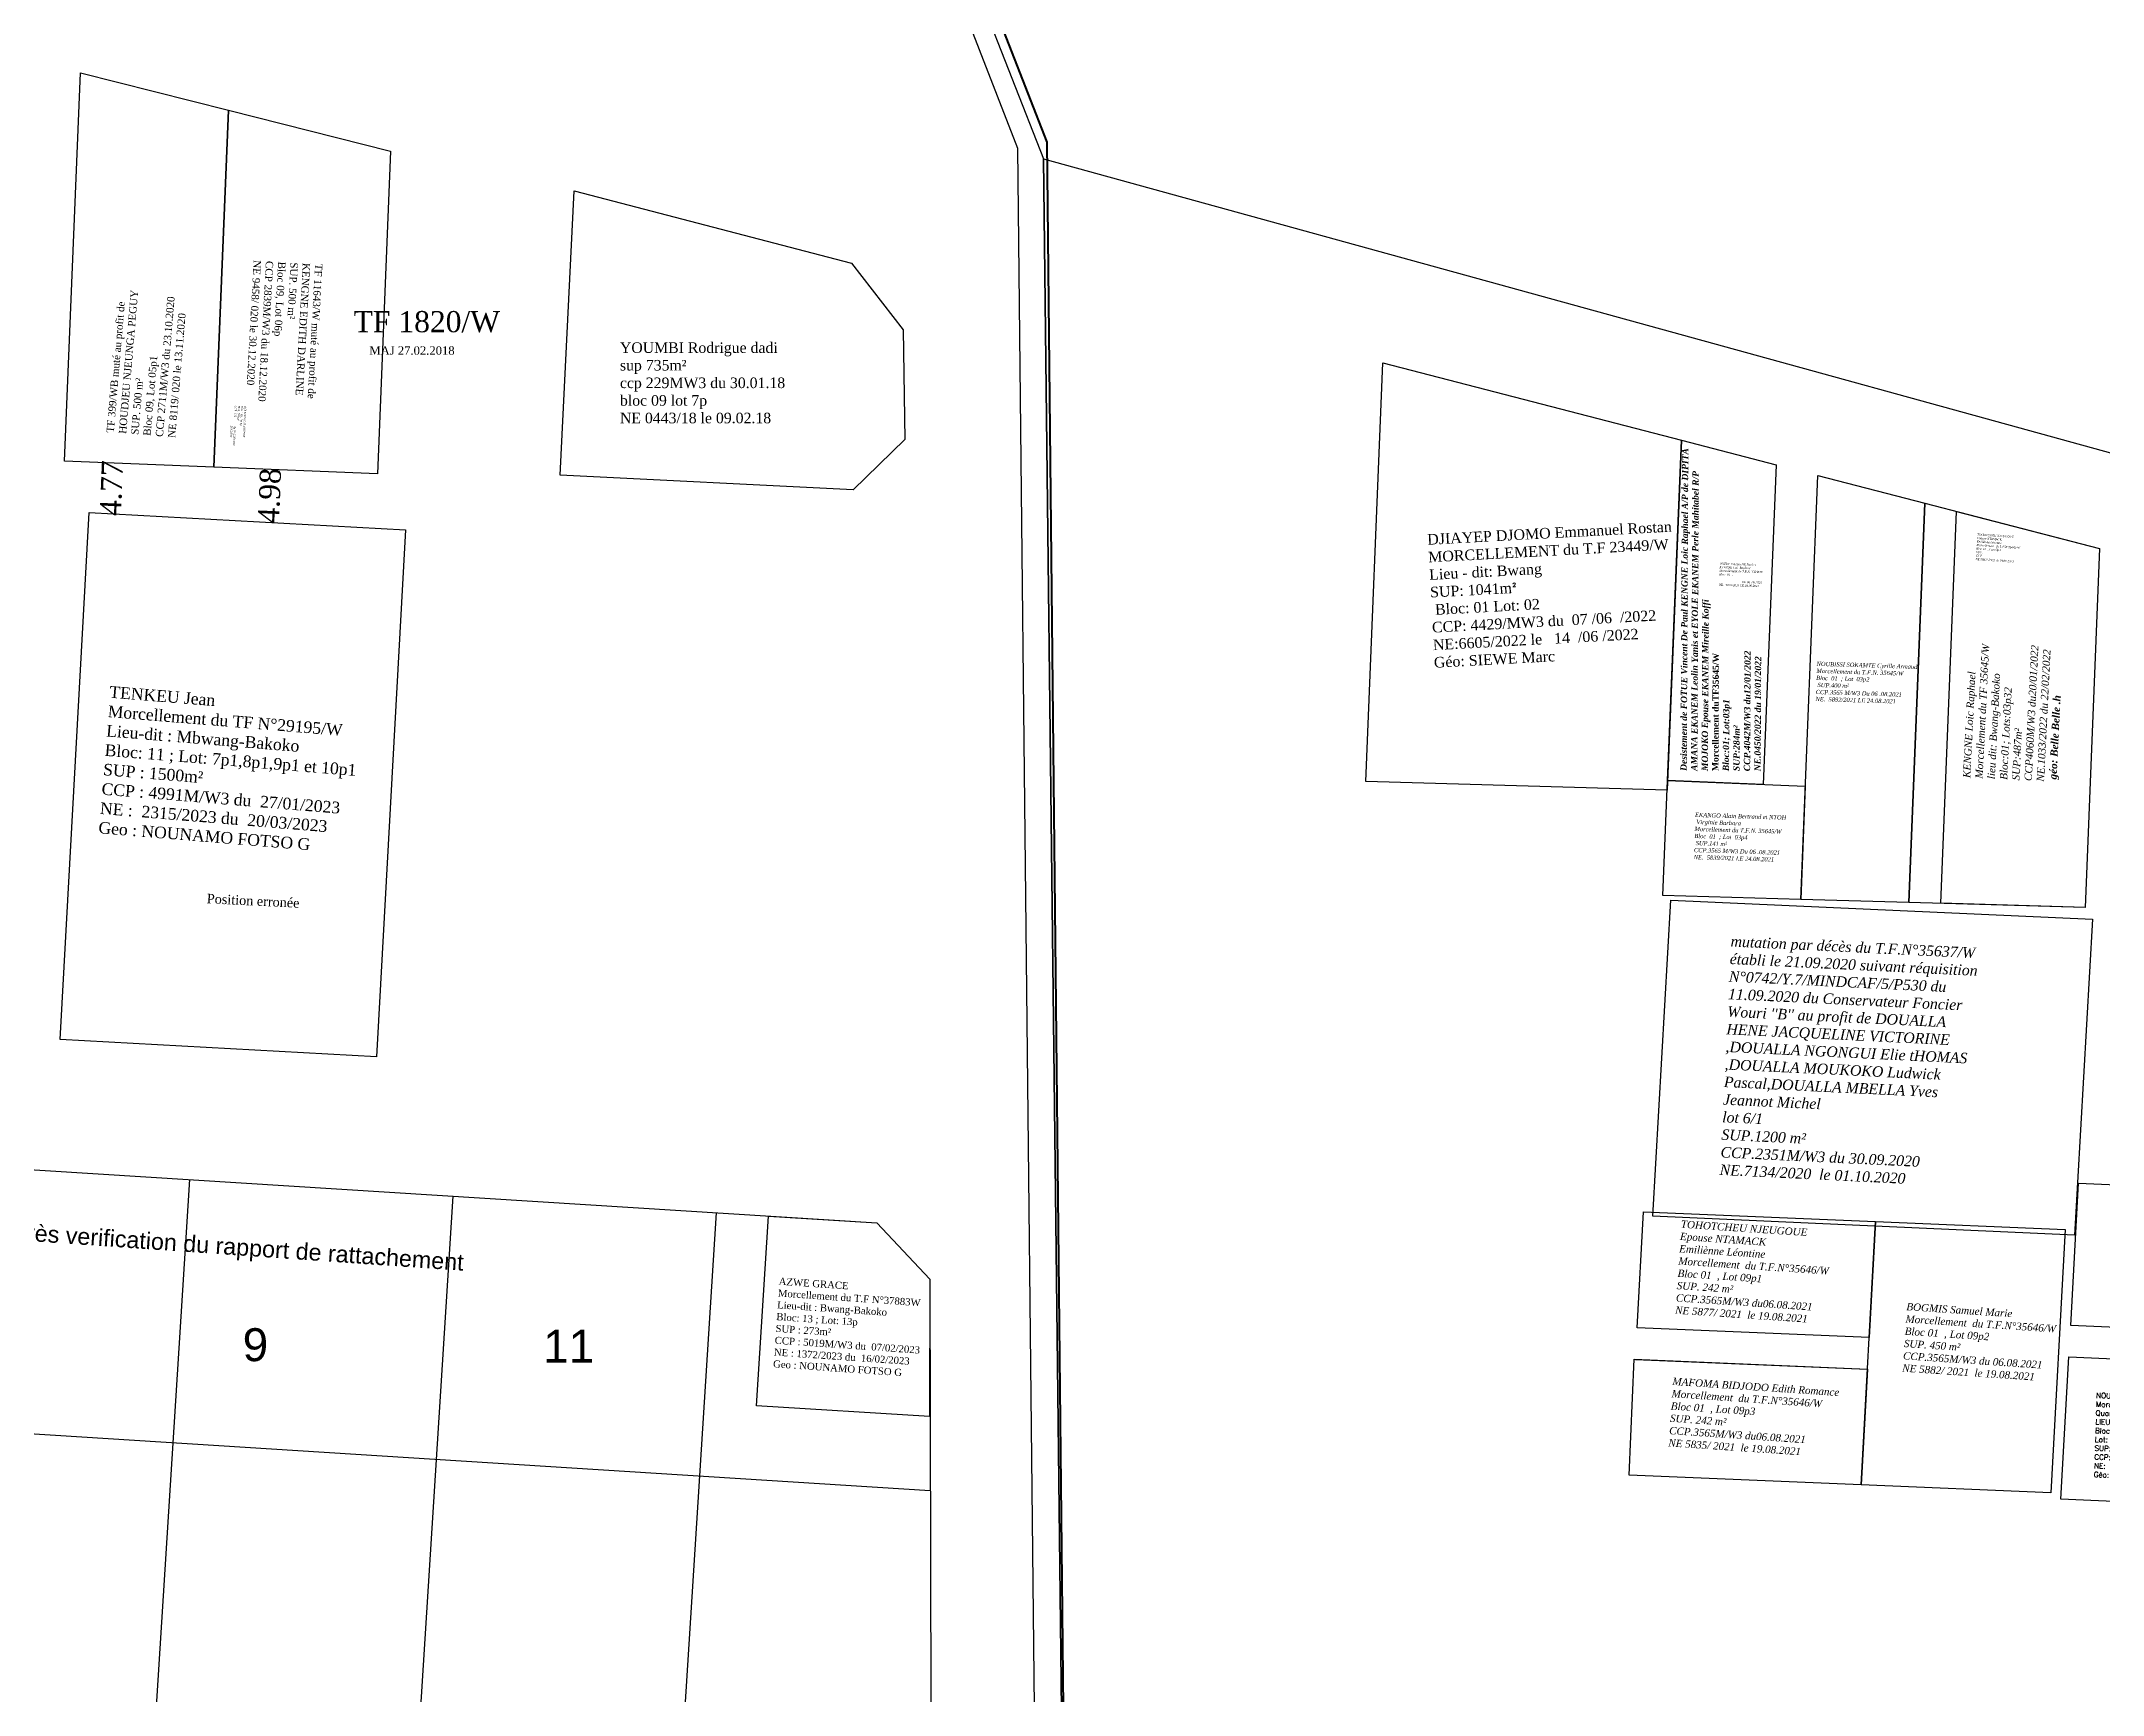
# Model space of a CAD drawing. Header units: millimetres. Extents: x 587399 to 927168, y 438565 to 1444955.
# Drawn here: x 591925.2 to 592120.6, y 439595.4 to 439752.1 of the extents above; entities that cross this region are included whole.
import ezdxf
from ezdxf.enums import TextEntityAlignment as Align

# ---------------------------------------------------------------- set-up
doc = ezdxf.new("R2010")
doc.units = ezdxf.units.MM
doc.header["$LTSCALE"] = 2
for name, color, linetype in [('Cotation Linéaire', 255, 'Continuous'), ('end maj 26 02 2021', 7, 'Continuous'), ('MAJ AOUT 2021', 7, 'Continuous'), ('MAJ FER 2022', 7, 'Continuous'), ('MAJ JAN 2022', 1, 'Continuous'), ('numero lots', 6, 'Continuous')]:
    doc.layers.add(name, color=color, linetype=linetype)
doc.layers.add('MAJ APRES LE 13.01.2023', color=222, linetype='Continuous', lineweight=30)
doc.styles.get("Standard").update_dxf_attribs({"font": 'arial.ttf'})
doc.styles.add('Times 1.0', font='times.ttf', dxfattribs={"width": 0.99, "height": 1})
doc.styles.add('Times 3.0', font='times.ttf', dxfattribs={"width": 0.99, "height": 3})

msp = doc.modelspace()

# ---------------------------------------------------------------- linework, layer by layer
at = {"flags": 128}
for points in [[(593620.706, 440496.008), (593637.366, 440240.528), (593649.986, 440046.988), (593616.556, 439908.918), (593505.926, 439671.758), (593373.066, 439385.368), (593245.126, 439112.318), (593096.676, 439033.038), (592918.646, 438905.568), (592797.206, 438803.308), (592659.236, 438755.698), (592435.026, 438627.248), (592309.016, 438631.478), (592164.396, 438635.548), (592038.226, 438784.078), (591988.166, 439149.658), (592021.316, 439406.898), (592017.796, 439741.918), (591949.366, 439917.828), (591726.546, 440054.648)], [(593620.706, 440496.008), (593637.366, 440240.528), (593649.986, 440046.988), (593616.556, 439908.918), (593505.926, 439671.758), (593373.066, 439385.368), (593245.126, 439112.318), (593096.676, 439033.038), (592918.646, 438905.568), (592797.206, 438803.308), (592659.236, 438755.698), (592435.026, 438627.248), (592309.016, 438631.478), (592164.396, 438635.548), (592038.226, 438784.078), (591988.166, 439149.658), (592021.316, 439406.898), (592017.796, 439741.918), (591949.366, 439917.828), (591726.546, 440054.648)], [(593620.706, 440496.008), (593637.366, 440240.528), (593649.986, 440046.988), (593616.556, 439908.918), (593505.926, 439671.758), (593373.066, 439385.368), (593245.126, 439112.318), (593096.676, 439033.038), (592918.646, 438905.568), (592797.206, 438803.308), (592659.236, 438755.698), (592435.026, 438627.248), (592309.016, 438631.478), (592164.396, 438635.548), (592038.226, 438784.078), (591988.166, 439149.658), (592021.316, 439406.898), (592017.796, 439741.918), (591949.366, 439917.828), (591726.546, 440054.648)], [(593623.43, 440496.593), (593640.09, 440241.113), (593652.71, 440047.573), (593619.28, 439909.503), (593508.65, 439672.343), (593375.79, 439385.953), (593247.85, 439112.903), (593099.4, 439033.623), (592921.37, 438906.153), (592799.93, 438803.893), (592661.96, 438756.283), (592437.75, 438627.833), (592311.74, 438632.063), (592167.12, 438636.133), (592040.95, 438784.663), (591990.89, 439150.243), (592024.04, 439407.483), (592020.52, 439742.503), (591952.09, 439918.413), (591729.27, 440055.233)], [(593623.43, 440496.593), (593640.09, 440241.113), (593652.71, 440047.573), (593619.28, 439909.503), (593508.65, 439672.343), (593375.79, 439385.953), (593247.85, 439112.903), (593099.4, 439033.623), (592921.37, 438906.153), (592799.93, 438803.893), (592661.96, 438756.283), (592437.75, 438627.833), (592311.74, 438632.063), (592167.12, 438636.133), (592040.95, 438784.663), (591990.89, 439150.243), (592024.04, 439407.483), (592020.52, 439742.503), (591952.09, 439918.413), (591729.27, 440055.233)], [(593623.43, 440496.593), (593640.09, 440241.113), (593652.71, 440047.573), (593619.28, 439909.503), (593508.65, 439672.343), (593375.79, 439385.953), (593247.85, 439112.903), (593099.4, 439033.623), (592921.37, 438906.153), (592799.93, 438803.893), (592661.96, 438756.283), (592437.75, 438627.833), (592311.74, 438632.063), (592167.12, 438636.133), (592040.95, 438784.663), (591990.89, 439150.243), (592024.04, 439407.483), (592020.52, 439742.503), (591952.09, 439918.413), (591729.27, 440055.233)]]:
    msp.add_lwpolyline(points, dxfattribs=at)
at = {"color": 7, "lineweight": 50, "flags": 128}
msp.add_lwpolyline([(591729.27, 440055.233), (591952.09, 439918.413), (592020.52, 439742.503), (592024.04, 439407.483), (591990.89, 439150.243), (592040.95, 438784.663), (592167.12, 438636.133), (591875.86, 438615.063), (591690.87, 438659.743)], dxfattribs=at)
at = {"flags": 128}
for points in [[(592041.742, 438783.108), (591991.259, 439148.63), (592024.111, 439405.908), (592020.202, 439740.924), (592631.388, 439572.563), (592695.068, 439555.026), (593059.854, 439464.349), (593375.255, 439385.944), (593248.261, 439112.747), (593099.903, 439033.295), (592922.021, 438905.618), (592800.7, 438803.218), (592706.53, 438770.6), (592662.785, 438755.448), (592438.724, 438626.738), (592312.709, 438630.822), (592168.084, 438634.725), (592041.742, 438783.108)], [(592041.742, 438783.108), (591991.259, 439148.63), (592024.111, 439405.908), (592020.202, 439740.924), (592631.388, 439572.563), (592695.068, 439555.026), (593059.854, 439464.349), (593375.255, 439385.944), (593248.261, 439112.747), (593099.903, 439033.295), (592922.021, 438905.618), (592800.7, 438803.218), (592706.53, 438770.6), (592662.785, 438755.448), (592438.724, 438626.738), (592312.709, 438630.822), (592168.084, 438634.725), (592041.742, 438783.108)], [(591929.783, 439707.431), (591959.738, 439705.783), (591956.99, 439655.858), (591927.036, 439657.507)], [(591929.783, 439707.431), (591959.738, 439705.783), (591956.99, 439655.858), (591927.036, 439657.507)]]:
    msp.add_lwpolyline(points, close=True, dxfattribs=at)
at = {"color": 5, "flags": 128}
msp.add_lwpolyline([(592052.366, 439721.603), (592080.665, 439714.277), (592079.32, 439681.131), (592050.757, 439681.943)], close=True, dxfattribs=at)
at = {"color": 5, "lineweight": -3, "flags": 128}
msp.add_lwpolyline([(592052.366, 439721.603), (592080.665, 439714.277)], dxfattribs=at)
at = {"color": 150, "flags": 128}
for points in [[(592080.663, 439714.277), (592089.637, 439711.954), (592088.409, 439681.659), (592079.355, 439682.026)], [(592080.663, 439714.277), (592089.637, 439711.954), (592088.409, 439681.659), (592079.355, 439682.026)], [(592093.594, 439710.93), (592103.748, 439708.301), (592102.224, 439670.484), (592091.976, 439670.774)], [(592093.594, 439710.93), (592103.748, 439708.301), (592102.224, 439670.484), (592091.976, 439670.774)], [(592079.357, 439682.024), (592092.408, 439681.495), (592091.977, 439670.772), (592078.918, 439671.141)], [(592079.357, 439682.024), (592092.408, 439681.495), (592091.977, 439670.772), (592078.918, 439671.141)]]:
    msp.add_lwpolyline(points, close=True, dxfattribs=at)
at = {"lineweight": -3, "flags": 128}
msp.add_lwpolyline([(592106.73, 439707.529), (592120.281, 439704.021)], dxfattribs=at)
msp.add_lwpolyline([(592106.73, 439707.529), (592120.281, 439704.021)], dxfattribs=at)
at = {"layer": 'end maj 26 02 2021', "color": 3, "linetype": 'ByBlock'}
for p, q in [((591840.481, 439650.47), (592004.429, 439640.114)), ((592004.429, 439640.114), (592009.431, 439634.799)), ((592009.431, 439634.799), (592009.527, 439594.652))]:
    msp.add_line(p, q, dxfattribs=at)
at = {"layer": 'end maj 26 02 2021', "color": 0, "linetype": 'ByBlock'}
for p, q in [((591939.285, 439644.229), (591936.13, 439594.29)), ((591964.235, 439642.653), (591961.08, 439592.713)), ((591989.185, 439641.077), (591986.03, 439591.137))]:
    msp.add_line(p, q, dxfattribs=at)
at = {"layer": 'end maj 26 02 2021', "linetype": 'ByBlock', "ltscale": 0.0014}
msp.add_line((592009.479, 439614.736), (591834.58, 439625.804), dxfattribs=at)
at = {"layer": 'end maj 26 02 2021', "color": 3, "lineweight": -3, "flags": 128}
for points in [[(591928.951, 439749.072), (591942.973, 439745.538), (591941.583, 439711.722), (591941.583, 439711.722), (591927.435, 439712.304)], [(591928.951, 439749.072), (591942.973, 439745.538), (591941.583, 439711.722), (591941.583, 439711.722), (591927.435, 439712.304)], [(591942.972, 439745.538), (591958.342, 439741.664), (591957.086, 439711.085), (591941.583, 439711.722)], [(591942.972, 439745.538), (591958.342, 439741.664), (591957.086, 439711.085), (591941.583, 439711.722)]]:
    msp.add_lwpolyline(points, close=True, dxfattribs=at)
at = {"layer": 'end maj 26 02 2021', "color": 150}
msp.add_lwpolyline([(591942.972, 439745.538), (591958.342, 439741.664), (591957.086, 439711.085), (591941.583, 439711.722)], close=True, dxfattribs=at)
msp.add_lwpolyline([(591942.972, 439745.538), (591958.342, 439741.664), (591957.086, 439711.085), (591941.583, 439711.722)], close=True, dxfattribs=at)
at = {"layer": 'end maj 26 02 2021', "color": 150, "flags": 128}
msp.add_lwpolyline([(591975.748, 439737.917), (592002.019, 439731.047), (592006.922, 439724.737), (592007.084, 439714.332), (592002.167, 439709.582), (591974.399, 439710.971)], close=True, dxfattribs=at)
msp.add_lwpolyline([(591975.748, 439737.917), (592002.019, 439731.047), (592006.922, 439724.737), (592007.084, 439714.332), (592002.167, 439709.582), (591974.399, 439710.971)], close=True, dxfattribs=at)
at = {"layer": 'end maj 26 02 2021', "color": 3, "linetype": 'ByBlock', "lineweight": -3, "ltscale": 0.0014, "flags": 128}
msp.add_lwpolyline([(592119.623, 439668.911), (592118.193, 439643.951), (592117.913, 439638.961), (592077.943, 439640.761), (592077.943, 439640.761), (592078.513, 439650.741), (592079.653, 439670.711)], close=True, dxfattribs=at)
msp.add_lwpolyline([(592119.623, 439668.911), (592118.193, 439643.951), (592117.913, 439638.961), (592077.943, 439640.761), (592077.943, 439640.761), (592078.513, 439650.741), (592079.653, 439670.711)], close=True, dxfattribs=at)
at = {"layer": 'end maj 26 02 2021', "color": 150, "lineweight": -3, "flags": 128}
msp.add_lwpolyline([(592079.653, 439670.711), (592119.623, 439668.911), (592118.193, 439643.951)], dxfattribs=at)
msp.add_lwpolyline([(592079.653, 439670.711), (592119.623, 439668.911), (592118.193, 439643.951)], dxfattribs=at)
at = {"layer": 'MAJ AOUT 2021', "color": 150, "lineweight": -3, "flags": 128}
for points in [[(592103.748, 439708.301), (592120.282, 439704.02), (592118.912, 439670.013), (592102.224, 439670.484)], [(592103.748, 439708.301), (592120.282, 439704.02), (592118.912, 439670.013), (592102.224, 439670.484)], [(592099.05, 439640.258), (592117.035, 439639.507), (592115.687, 439614.543), (592097.702, 439615.293)], [(592099.05, 439640.258), (592117.035, 439639.507), (592115.687, 439614.543), (592097.702, 439615.293)]]:
    msp.add_lwpolyline(points, close=True, dxfattribs=at)
at = {"layer": 'MAJ AOUT 2021', "color": 5, "lineweight": -3, "flags": 128}
for points in [[(592077.061, 439641.176), (592099.046, 439640.259), (592098.453, 439629.275), (592076.472, 439630.192)], [(592077.061, 439641.176), (592099.046, 439640.259), (592098.453, 439629.275), (592076.472, 439630.192)], [(592076.181, 439627.198), (592098.297, 439626.276), (592097.702, 439615.293), (592075.723, 439616.209)], [(592076.181, 439627.198), (592098.297, 439626.276), (592097.702, 439615.293), (592075.723, 439616.209)]]:
    msp.add_lwpolyline(points, close=True, dxfattribs=at)
msp.add_lwpolyline([(592098.459, 439629.275), (592076.472, 439630.192)], dxfattribs=at)
msp.add_lwpolyline([(592098.459, 439629.275), (592076.472, 439630.192)], dxfattribs=at)
at = {"layer": 'MAJ AOUT 2021', "color": 7, "lineweight": -3, "flags": 128}
msp.add_lwpolyline([(592076.312, 439627.193), (592098.297, 439626.276), (592097.704, 439615.292), (592075.723, 439616.209, -1.1466016)], format="xyb", dxfattribs=at)
msp.add_lwpolyline([(592076.312, 439627.193), (592098.297, 439626.276), (592097.704, 439615.292), (592075.723, 439616.209, -1.1466016)], format="xyb", dxfattribs=at)
at = {"layer": 'MAJ APRES LE 13.01.2023', "flags": 128}
msp.add_lwpolyline([(591728.59, 440053.316), (591951.568, 439916.754), (592020.202, 439740.924), (592023.979, 439417.198), (591991.273, 439148.525), (592039.231, 438787.581), (592168.084, 438634.725), (592444.969, 438630.326), (592662.785, 438755.448), (592800.7, 438803.218), (592979.122, 438946.603), (593127.651, 439048.155), (593242.505, 439109.664), (593375.255, 439385.944), (593613.325, 439897.849), (593652.038, 440047.885), (593574.117, 441222.166)], dxfattribs=at)
for points in [[(592118.307, 439643.882), (592158.27, 439642.151), (592157.524, 439628.671), (592117.564, 439630.402)], [(592117.379, 439627.417), (592137.354, 439626.552), (592136.612, 439613.074), (592116.631, 439613.938)]]:
    msp.add_lwpolyline(points, close=True, dxfattribs=at)
at = {"layer": 'MAJ APRES LE 13.01.2023', "lineweight": 30, "flags": 128}
msp.add_lwpolyline([(592009.431, 439634.799), (592009.419, 439621.783), (591993.019, 439622.796), (591994.149, 439640.76), (592004.429, 439640.114), (592009.431, 439634.799), (592009.419, 439621.783)], dxfattribs=at)
at = {"layer": 'MAJ FER 2022', "flags": 128}
msp.add_lwpolyline([(592106.73, 439707.529), (592120.281, 439704.021), (592118.912, 439670.013), (592105.235, 439670.4)], close=True, dxfattribs=at)
msp.add_lwpolyline([(592106.73, 439707.529), (592120.281, 439704.021), (592118.912, 439670.013), (592105.235, 439670.4)], close=True, dxfattribs=at)
at = {"layer": 'MAJ JAN 2022', "flags": 128}
msp.add_lwpolyline([(592080.663, 439714.277), (592089.637, 439711.954), (592088.409, 439681.659), (592079.355, 439682.026)], close=True, dxfattribs=at)
msp.add_lwpolyline([(592080.663, 439714.277), (592089.637, 439711.954), (592088.409, 439681.659), (592079.355, 439682.026)], close=True, dxfattribs=at)

# ---------------------------------------------------------------- texts
at = {"insert": (592056.554, 439705.367), "char_height": 1, "width": 32.93478, "attachment_point": 1, "rotation": 3.07579}
msp.add_mtext('\\A1;{\\fTimes New Roman|b0|i0|c186|p18;DJIAYEP DJOMO Emmanuel Rostan\\P\\C1;MORCELLEMENT du T.F 23449/W\\P\\C256;Lieu - dit: Bwang \\PSUP: 1041m\\fISOCPEUR|b0|i0|c0|p34;²\\fTimes New Roman|b0|i0|c186|p18;\\P Bloc: 01 Lot: 02 \\PCCP: 4429/MW3 du  07 /06  /2022\\PNE:6605/2022 le   14  /06 /2022\\P\\C1;Géo: SIEWE Marc }', dxfattribs=at)
at = {"color": 7, "width": 72.33036, "attachment_point": 1, "rotation": 358.22912}
for s, insert, char_height in [('{\\fTimes New Roman|b0|i1|c0|p18;FOTUE Vincent DE Paul et \\PKENGNE Loic Raphael\\P\\C1;Morcellement du T.F.N. 35645/W\\C7;\\PBloc  01  ; Lot  03p1\\P SUP.284 m²\\PCCP.3565 M/W3 Du 06 .08.2021\\PNE.  5824/2021 LE 24.08.2021}', (592084.291, 439702.68), 0.2), ('{\\fTimes New Roman|b0|i1|c0|p18;FOTUE Vincent DE Paul et \\PKENGNE Loic Raphael\\P\\C1;Morcellement du T.F.N. 35645/W\\C7;\\PBloc  01  ; Lot  03p1\\P SUP.284 m²\\PCCP.3565 M/W3 Du 06 .08.2021\\PNE.  5824/2021 LE 24.08.2021}', (592084.291, 439702.68), 0.2), ('{\\fTimes New Roman|b0|i1|c0|p18;NOUBISSI SOKAMTE Cyrille Armaud\\P\\C1;Morcellement du T.F.N. 35645/W\\P\\C7;Bloc  01  ; Lot  03p2\\P SUP.400 m²\\PCCP.3565 M/W3 Du 06 .08.2021\\PNE.  5892/2021 LE 24.08.2021}', (592093.484, 439693.3), 0.4), ('{\\fTimes New Roman|b0|i1|c0|p18;NOUBISSI SOKAMTE Cyrille Armaud\\P\\C1;Morcellement du T.F.N. 35645/W\\P\\C7;Bloc  01  ; Lot  03p2\\P SUP.400 m²\\PCCP.3565 M/W3 Du 06 .08.2021\\PNE.  5892/2021 LE 24.08.2021}', (592093.484, 439693.3), 0.4), ('{\\fTimes New Roman|b0|i1|c0|p18;EKANGO Alain Bertrand et NTOH\\P Virginie Barbara\\P\\C1;Morcellement du T.F.N. 35645/W\\P\\C7;Bloc  01  ; Lot  03p4\\P SUP.141 m²\\PCCP.3565 M/W3 Du 06 .08.2021\\PNE.  5839/2021 LE 24.08.2021}', (592081.96, 439678.986), 0.4), ('{\\fTimes New Roman|b0|i1|c0|p18;EKANGO Alain Bertrand et NTOH\\P Virginie Barbara\\P\\C1;Morcellement du T.F.N. 35645/W\\P\\C7;Bloc  01  ; Lot  03p4\\P SUP.141 m²\\PCCP.3565 M/W3 Du 06 .08.2021\\PNE.  5839/2021 LE 24.08.2021}', (592081.96, 439678.986), 0.4)]:
    msp.add_mtext(s, dxfattribs=dict(at, insert=insert, char_height=char_height))
at = {"color": 3, "attachment_point": 1}
for s, insert, char_height, width, rotation in [('{\\fTimes New Roman|b0|i0|c0|p18;TENKEU Jean         \\P\\C1;Morcellement du TF N°29195/W    \\P\\C256;Lieu-dit : Mbwang-Bakoko\\PBloc: 11 ; Lot: 7p1,8p1,9p1 et 10p1 \\PSUP : 1500m²\\PCCP : 4991M/W3 du  27/01/2023\\PNE :  2315/2023 du  20/03/2023\\P\\C1;Geo : NOUNAMO FOTSO G}', (591931.742, 439690.989), 1.10486, 25.50643, 355.41336), ('{\\fTimes New Roman|b0|i0|c0|p18;TENKEU Jean         \\P\\C1;Morcellement du TF N°29195/W    \\P\\C256;Lieu-dit : Mbwang-Bakoko\\PBloc: 11 ; Lot: 7p1,8p1,9p1 et 10p1 \\PSUP : 1500m²\\PCCP : 4991M/W3 du  27/01/2023\\PNE :  2315/2023 du  20/03/2023\\P\\C1;Geo : NOUNAMO FOTSO G}', (591931.742, 439690.989), 1.10486, 25.50643, 355.41336), ('Bloc validé après verification du rapport de rattachement ', (591910.241, 439640.934), 1.57998, 81.06746, 356.08621)]:
    msp.add_mtext(s, dxfattribs=dict(at, insert=insert, char_height=char_height, width=width, rotation=rotation))
at = {"layer": 'Cotation Linéaire', "color": 232, "lineweight": 30, "style": 'Times 3.0', "width": 0.99}
for s, rotation, p in [('4.77', 87.64512, (591930.88, 439709.774)), ('4.98', 87.64677, (591945.862, 439709.054))]:
    msp.add_text(s, height=2, rotation=rotation, dxfattribs=at).set_placement(p, align=Align.TOP_CENTER)
at = {"layer": 'end maj 26 02 2021', "color": 150, "linetype": 'ByBlock', "lineweight": -3, "ltscale": 0.0014, "attachment_point": 1, "style": 'Times 1.0'}
for s, insert, char_height, width, rotation in [('{\\fTimes New Roman|b0|i0|c186|p18;\\C1;TF 11643/W muté au profit de\\C256;\\PKENGNE EDITH DARLINE\\PSUP. 500 m²\\PBloc 09, Lot 06p\\PCCP 2839M/W3 du 18.12.2020\\PNE 9458/ 020 le 30.12.2020}', (591951.888, 439730.983), 0.7, 28.5728, 266.84996), ('{\\fTimes New Roman|b0|i0|c186|p18;\\C1;TF 11643/W muté au profit de\\C256;\\PKENGNE EDITH DARLINE\\PSUP. 500 m²\\PBloc 09, Lot 06p\\PCCP 2839M/W3 du 18.12.2020\\PNE 9458/ 020 le 30.12.2020}', (591951.888, 439730.983), 0.7, 28.5728, 266.84996), ('{\\C1;TF 399/WB muté au profit de\\P\\C256;HOUDJEU NJEUNGA PEGUY\\PSUP. 500 m²\\PBloc 09, Lot 05p1\\PCCP 2711M/W3 du 23.10.2020\\PNE 8119/ 020 le 13.11.2020}', (591931.412, 439715.024), 0.7, 25.76427, 85.16365), ('{\\C1;TF 399/WB muté au profit de\\P\\C256;HOUDJEU NJEUNGA PEGUY\\PSUP. 500 m²\\PBloc 09, Lot 05p1\\PCCP 2711M/W3 du 23.10.2020\\PNE 8119/ 020 le 13.11.2020}', (591931.412, 439715.024), 0.7, 25.76427, 85.16365), ('{\\fTimes New Roman|b0|i1|c0|p18;\\C256;TOHOTCHEU NJEUGOUE\\PEpouse NTAMACK\\PEmiliènne Léontine\\P\\C1;Morcellement  du T.F.N°35645/W\\C256;\\P\\fTimes New Roman|b0|i1|c186|p18;Bloc\\fTimes New Roman|b0|i1|c0|p18; 01 \\fTimes New Roman|b0|i1|c186|p18; , Lot 0\\fTimes New Roman|b0|i1|c0|p18;3\\fTimes New Roman|b0|i1|c186|p18;p\\fTimes New Roman|b0|i1|c0|p18;3\\P\\fTimes New Roman|b0|i1|c186|p18;SUP. \\fTimes New Roman|b0|i1|c0|p18;600\\fTimes New Roman|b0|i1|c186|p18; m²\\PCCP\\fTimes New Roman|b0|i1|c0|p18;.3569\\fTimes New Roman|b0|i1|c186|p18;M/W3 du\\fTimes New Roman|b0|i1|c0|p18; 09.08.2021\\P\\fTimes New Roman|b0|i1|c186|p18;NE \\fTimes New Roman|b0|i1|c0|p18;5881\\fTimes New Roman|b0|i1|c186|p18;/ \\fTimes New Roman|b0|i1|c0|p18;2021 \\fTimes New Roman|b0|i1|c186|p18; le \\fTimes New Roman|b0|i1|c0|p18;19.08.2021}', (592108.703, 439705.454), 0.2, 29.57415, 356.16754), ('{\\fTimes New Roman|b0|i1|c0|p18;\\C256;TOHOTCHEU NJEUGOUE\\PEpouse NTAMACK\\PEmiliènne Léontine\\P\\C1;Morcellement  du T.F.N°35645/W\\C256;\\P\\fTimes New Roman|b0|i1|c186|p18;Bloc\\fTimes New Roman|b0|i1|c0|p18; 01 \\fTimes New Roman|b0|i1|c186|p18; , Lot 0\\fTimes New Roman|b0|i1|c0|p18;3\\fTimes New Roman|b0|i1|c186|p18;p\\fTimes New Roman|b0|i1|c0|p18;3\\P\\fTimes New Roman|b0|i1|c186|p18;SUP. \\fTimes New Roman|b0|i1|c0|p18;600\\fTimes New Roman|b0|i1|c186|p18; m²\\PCCP\\fTimes New Roman|b0|i1|c0|p18;.3569\\fTimes New Roman|b0|i1|c186|p18;M/W3 du\\fTimes New Roman|b0|i1|c0|p18; 09.08.2021\\P\\fTimes New Roman|b0|i1|c186|p18;NE \\fTimes New Roman|b0|i1|c0|p18;5881\\fTimes New Roman|b0|i1|c186|p18;/ \\fTimes New Roman|b0|i1|c0|p18;2021 \\fTimes New Roman|b0|i1|c186|p18; le \\fTimes New Roman|b0|i1|c0|p18;19.08.2021}', (592108.703, 439705.454), 0.2, 29.57415, 356.16754), ('{\\C1;Position erronée}', (591940.952, 439671.311), 0.9, 35.3171, 357.14203), ('{\\fTimes New Roman|b0|i1|c0|p18;\\C256;TOHOTCHEU NJEUGOUE\\PEpouse NTAMACK\\PEmiliènne Léontine\\P\\C1;Morcellement  du T.F.N°35646/W\\C256;\\P\\fTimes New Roman|b0|i1|c186|p18;Bloc\\fTimes New Roman|b0|i1|c0|p18; 01 \\fTimes New Roman|b0|i1|c186|p18; , Lot 0\\fTimes New Roman|b0|i1|c0|p18;9\\fTimes New Roman|b0|i1|c186|p18;p\\fTimes New Roman|b0|i1|c0|p18;1\\P\\fTimes New Roman|b0|i1|c186|p18;SUP. \\fTimes New Roman|b0|i1|c0|p18;242\\fTimes New Roman|b0|i1|c186|p18; m²\\PCCP\\fTimes New Roman|b0|i1|c0|p18;.3565\\fTimes New Roman|b0|i1|c186|p18;M/W3 du\\fTimes New Roman|b0|i1|c0|p18;06.08.2021\\P\\fTimes New Roman|b0|i1|c186|p18;NE \\fTimes New Roman|b0|i1|c0|p18;5877\\fTimes New Roman|b0|i1|c186|p18;/ \\fTimes New Roman|b0|i1|c0|p18;2021 \\fTimes New Roman|b0|i1|c186|p18; le \\fTimes New Roman|b0|i1|c0|p18;19.08.2021}', (592080.641, 439640.372), 0.7, 29.57415, 356.16754), ('{\\fTimes New Roman|b0|i1|c0|p18;\\C256;TOHOTCHEU NJEUGOUE\\PEpouse NTAMACK\\PEmiliènne Léontine\\P\\C1;Morcellement  du T.F.N°35646/W\\C256;\\P\\fTimes New Roman|b0|i1|c186|p18;Bloc\\fTimes New Roman|b0|i1|c0|p18; 01 \\fTimes New Roman|b0|i1|c186|p18; , Lot 0\\fTimes New Roman|b0|i1|c0|p18;9\\fTimes New Roman|b0|i1|c186|p18;p\\fTimes New Roman|b0|i1|c0|p18;1\\P\\fTimes New Roman|b0|i1|c186|p18;SUP. \\fTimes New Roman|b0|i1|c0|p18;242\\fTimes New Roman|b0|i1|c186|p18; m²\\PCCP\\fTimes New Roman|b0|i1|c0|p18;.3565\\fTimes New Roman|b0|i1|c186|p18;M/W3 du\\fTimes New Roman|b0|i1|c0|p18;06.08.2021\\P\\fTimes New Roman|b0|i1|c186|p18;NE \\fTimes New Roman|b0|i1|c0|p18;5877\\fTimes New Roman|b0|i1|c186|p18;/ \\fTimes New Roman|b0|i1|c0|p18;2021 \\fTimes New Roman|b0|i1|c186|p18; le \\fTimes New Roman|b0|i1|c0|p18;19.08.2021}', (592080.641, 439640.372), 0.7, 29.57415, 356.16754), ('{\\fTimes New Roman|b0|i1|c0|p18;\\C256;BOGMIS Samuel Marie\\P\\C1;Morcellement  du T.F.N°35646/W\\C256;\\P\\fTimes New Roman|b0|i1|c186|p18;Bloc\\fTimes New Roman|b0|i1|c0|p18; 01 \\fTimes New Roman|b0|i1|c186|p18; , Lot 0\\fTimes New Roman|b0|i1|c0|p18;9\\fTimes New Roman|b0|i1|c186|p18;p\\fTimes New Roman|b0|i1|c0|p18;2\\P\\fTimes New Roman|b0|i1|c186|p18;SUP. \\fTimes New Roman|b0|i1|c0|p18;450\\fTimes New Roman|b0|i1|c186|p18; m²\\PCCP\\fTimes New Roman|b0|i1|c0|p18;.3565\\fTimes New Roman|b0|i1|c186|p18;M/W3 du\\fTimes New Roman|b0|i1|c0|p18; 06.08.2021\\P\\fTimes New Roman|b0|i1|c186|p18;NE \\fTimes New Roman|b0|i1|c0|p18;5882\\fTimes New Roman|b0|i1|c186|p18;/ \\fTimes New Roman|b0|i1|c0|p18;2021 \\fTimes New Roman|b0|i1|c186|p18; le \\fTimes New Roman|b0|i1|c0|p18;19.08.2021}', (592102.011, 439632.554), 0.7, 29.57415, 356.16754), ('{\\fTimes New Roman|b0|i1|c0|p18;\\C256;BOGMIS Samuel Marie\\P\\C1;Morcellement  du T.F.N°35646/W\\C256;\\P\\fTimes New Roman|b0|i1|c186|p18;Bloc\\fTimes New Roman|b0|i1|c0|p18; 01 \\fTimes New Roman|b0|i1|c186|p18; , Lot 0\\fTimes New Roman|b0|i1|c0|p18;9\\fTimes New Roman|b0|i1|c186|p18;p\\fTimes New Roman|b0|i1|c0|p18;2\\P\\fTimes New Roman|b0|i1|c186|p18;SUP. \\fTimes New Roman|b0|i1|c0|p18;450\\fTimes New Roman|b0|i1|c186|p18; m²\\PCCP\\fTimes New Roman|b0|i1|c0|p18;.3565\\fTimes New Roman|b0|i1|c186|p18;M/W3 du\\fTimes New Roman|b0|i1|c0|p18; 06.08.2021\\P\\fTimes New Roman|b0|i1|c186|p18;NE \\fTimes New Roman|b0|i1|c0|p18;5882\\fTimes New Roman|b0|i1|c186|p18;/ \\fTimes New Roman|b0|i1|c0|p18;2021 \\fTimes New Roman|b0|i1|c186|p18; le \\fTimes New Roman|b0|i1|c0|p18;19.08.2021}', (592102.011, 439632.554), 0.7, 29.57415, 356.16754), ('{\\fTimes New Roman|b0|i1|c0|p18;\\C256;MAFOMA BIDJODO Edith Romance\\P\\C1;Morcellement  du T.F.N°35646/W\\C256;\\P\\fTimes New Roman|b0|i1|c186|p18;Bloc\\fTimes New Roman|b0|i1|c0|p18; 01 \\fTimes New Roman|b0|i1|c186|p18; , Lot 0\\fTimes New Roman|b0|i1|c0|p18;9\\fTimes New Roman|b0|i1|c186|p18;p\\fTimes New Roman|b0|i1|c0|p18;3\\P\\fTimes New Roman|b0|i1|c186|p18;SUP. \\fTimes New Roman|b0|i1|c0|p18;242\\fTimes New Roman|b0|i1|c186|p18; m²\\PCCP\\fTimes New Roman|b0|i1|c0|p18;.3565\\fTimes New Roman|b0|i1|c186|p18;M/W3 du\\fTimes New Roman|b0|i1|c0|p18;06.08.2021\\P\\fTimes New Roman|b0|i1|c186|p18;NE \\fTimes New Roman|b0|i1|c0|p18;5835\\fTimes New Roman|b0|i1|c186|p18;/ \\fTimes New Roman|b0|i1|c0|p18;2021 \\fTimes New Roman|b0|i1|c186|p18; le \\fTimes New Roman|b0|i1|c0|p18;19.08.2021}', (592079.843, 439625.469), 0.7, 29.57415, 356.16754), ('{\\fTimes New Roman|b0|i1|c0|p18;\\C256;MAFOMA BIDJODO Edith Romance\\P\\C1;Morcellement  du T.F.N°35646/W\\C256;\\P\\fTimes New Roman|b0|i1|c186|p18;Bloc\\fTimes New Roman|b0|i1|c0|p18; 01 \\fTimes New Roman|b0|i1|c186|p18; , Lot 0\\fTimes New Roman|b0|i1|c0|p18;9\\fTimes New Roman|b0|i1|c186|p18;p\\fTimes New Roman|b0|i1|c0|p18;3\\P\\fTimes New Roman|b0|i1|c186|p18;SUP. \\fTimes New Roman|b0|i1|c0|p18;242\\fTimes New Roman|b0|i1|c186|p18; m²\\PCCP\\fTimes New Roman|b0|i1|c0|p18;.3565\\fTimes New Roman|b0|i1|c186|p18;M/W3 du\\fTimes New Roman|b0|i1|c0|p18;06.08.2021\\P\\fTimes New Roman|b0|i1|c186|p18;NE \\fTimes New Roman|b0|i1|c0|p18;5835\\fTimes New Roman|b0|i1|c186|p18;/ \\fTimes New Roman|b0|i1|c0|p18;2021 \\fTimes New Roman|b0|i1|c186|p18; le \\fTimes New Roman|b0|i1|c0|p18;19.08.2021}', (592079.843, 439625.469), 0.7, 29.57415, 356.16754)]:
    msp.add_mtext(s, dxfattribs=dict(at, insert=insert, char_height=char_height, width=width, rotation=rotation))
for s, insert, char_height, width in [('{\\C1;TF 1820/W\\P  \\H0.4x;MAJ 27.02.2018}', (591954.837, 439726.51), 2, 52.00021), ('{\\C1;TF 1820/W\\P  \\H0.4x;MAJ 27.02.2018}', (591954.837, 439726.51), 2, 52.00021), ('YOUMBI Rodrigue dadi\\Psup 735m²\\Pccp 229MW3 du 30.01.18\\Pbloc 09 lot 7p\\PNE 0443/18 le 09.02.18', (591980.075, 439723.549), 1, 21.81314), ('YOUMBI Rodrigue dadi\\Psup 735m²\\Pccp 229MW3 du 30.01.18\\Pbloc 09 lot 7p\\PNE 0443/18 le 09.02.18', (591980.075, 439723.549), 1, 21.81314)]:
    msp.add_mtext(s, dxfattribs=dict(at, insert=insert, char_height=char_height, width=width))
at = {"layer": 'end maj 26 02 2021', "insert": (591944.673, 439717.501), "char_height": 0.18255, "attachment_point": 1, "rotation": 267.31751}
msp.add_mtext_dynamic_manual_height_columns('{\\fTimes New Roman|b0|i0|c186|p18;KOUOKAM ALPHONSE\\PBloc : 09 , lot 6p\\PSUP: 500m²\\PCCP: 312 M/W3 du 07/02/01/018\\PNE: 0535/018 le 26/02/018}', width=104.47673, gutter_width=12.5, heights=[0], dxfattribs=at)
msp.add_mtext_dynamic_manual_height_columns('{\\fTimes New Roman|b0|i0|c186|p18;KOUOKAM ALPHONSE\\PBloc : 09 , lot 6p\\PSUP: 500m²\\PCCP: 312 M/W3 du 07/02/01/018\\PNE: 0535/018 le 26/02/018}', width=104.47673, gutter_width=12.5, heights=[0], dxfattribs=at)
at = {"layer": 'end maj 26 02 2021', "color": 3, "linetype": 'ByBlock', "lineweight": -3, "ltscale": 0.0014, "insert": (592085.358, 439667.314), "char_height": 1, "width": 23.60276, "attachment_point": 1, "rotation": 357.26363, "style": 'Times 1.0'}
msp.add_mtext("{\\fTimes New Roman|b0|i1|c0|p18;\\C1;mutation par décès du T.F.N°35637/W établi le 21.09.2020 suivant réquisition N°0742/Y.7/MINDCAF/5/P530 du 11.09.2020 du Conservateur Foncier\\PWouri ''B'' au profit de\\C7; DOUALLA HENE JACQUELINE VICTORINE ,DOUALLA NGONGUI Elie tHOMAS ,DOUALLA MOUKOKO Ludwick Pascal,DOUALLA MBELLA Yves Jeannot Michel\\P\\fTimes New Roman|b0|i1|c186|p18;lot \\fTimes New Roman|b0|i1|c0|p18;6/1\\fTimes New Roman|b0|i1|c186|p18;\\PSUP\\fTimes New Roman|b0|i1|c0|p18;.1200 m²\\PCCP.2351M/W3 du 30.09.2020\\PNE.7134/2020  le 01.10.2020}", dxfattribs=at)
msp.add_mtext("{\\fTimes New Roman|b0|i1|c0|p18;\\C1;mutation par décès du T.F.N°35637/W établi le 21.09.2020 suivant réquisition N°0742/Y.7/MINDCAF/5/P530 du 11.09.2020 du Conservateur Foncier\\PWouri ''B'' au profit de\\C7; DOUALLA HENE JACQUELINE VICTORINE ,DOUALLA NGONGUI Elie tHOMAS ,DOUALLA MOUKOKO Ludwick Pascal,DOUALLA MBELLA Yves Jeannot Michel\\P\\fTimes New Roman|b0|i1|c186|p18;lot \\fTimes New Roman|b0|i1|c0|p18;6/1\\fTimes New Roman|b0|i1|c186|p18;\\PSUP\\fTimes New Roman|b0|i1|c0|p18;.1200 m²\\PCCP.2351M/W3 du 30.09.2020\\PNE.7134/2020  le 01.10.2020}", dxfattribs=at)
at = {"layer": 'MAJ APRES LE 13.01.2023', "lineweight": 30, "insert": (591995.153, 439634.94), "char_height": 0.67218, "width": 15.25718, "attachment_point": 1, "rotation": 356.08621}
msp.add_mtext('{\\fTimes New Roman|b0|i0|c0|p18;AZWE GRACE\\P\\C1;Morcellement du T.F N°37883W     \\P\\C256;Lieu-dit : Bwang-Bakoko\\PBloc: 13 ; Lot: 13p\\PSUP : 273m²\\PCCP : 5019M/W3 du  07/02/2023\\PNE : 1372/2023 du  16/02/2023\\P\\C1;Geo : NOUNAMO FOTSO G}', dxfattribs=at)
at = {"layer": 'MAJ APRES LE 13.01.2023', "insert": (592119.974, 439624.03), "char_height": 0.5, "attachment_point": 1, "rotation": 358.29937}
msp.add_mtext_dynamic_manual_height_columns('{\\Fromanc|c0;NOUDJI NICANORE\\P\\C1;Morcellement du TF 35636/W\\C256;\\PQuartier: Bassa\\PLIEU DIT: Bwang-bakoko\\PBloc: 01\\PLot:  10p4     \\PSUP: 270m2     \\PCCP: 4894/W3 du 28/12/2022 \\PNE:  324/2023 du 11/01/2023\\PGéo: SIEWE Marc}', width=62.0824, gutter_width=12.5, heights=[0], dxfattribs=at)
at = {"layer": 'MAJ FER 2022', "insert": (592107.339, 439682.298), "char_height": 0.7, "width": 76.8424, "attachment_point": 1, "rotation": 87.14671}
msp.add_mtext('{\\fTimes New Roman|b0|i1|c0|p18;\\H1x;KENGNE Loic Raphael\\P\\C1;Morcellement du TF 35645/W\\Plieu dit: Bwang-Bakoko\\P\\C256;Bloc:01; Lots:03p32\\PSUP:487m²\\PCCP4060M/W3 du20/01/2022\\PNE.1033/2022 du 22/02/2022\\P\\fTimes New Roman|b1|i1|c0|p18;\\H1.001x; géo: Belle Belle .h}', dxfattribs=at)
msp.add_mtext('{\\fTimes New Roman|b0|i1|c0|p18;\\H1x;KENGNE Loic Raphael\\P\\C1;Morcellement du TF 35645/W\\Plieu dit: Bwang-Bakoko\\P\\C256;Bloc:01; Lots:03p32\\PSUP:487m²\\PCCP4060M/W3 du20/01/2022\\PNE.1033/2022 du 22/02/2022\\P\\fTimes New Roman|b1|i1|c0|p18;\\H1.001x; géo: Belle Belle .h}', dxfattribs=at)
at = {"layer": 'MAJ JAN 2022', "insert": (592080.574, 439682.942), "char_height": 0.7, "width": 31.15572, "attachment_point": 1, "rotation": 89.72976}
msp.add_mtext('{\\fTimes New Roman|b1|i1|c0|p18;\\H0.8571x;Desistement de FOTUE Vincent De Paul KENGNE Loic Raphael A/P de DIPITA AMANA EKANEM Leolin Yanis et EYOLE EKANEM Perle Mahitabel R/P MOJOKO Epouse EKANEM Mireille Koffi\\P\\fTimes New Roman|b1|i0|c0|p18;\\C1;Morcellement duTF35645/W\\P\\fTimes New Roman|b1|i1|c0|p18;\\C256;Bloc:01; Lot:03p1\\PSUP:284m²\\PCCP.4042M/W3 du12/01/2022\\PNE.0450/2022 du 19/01/2022\\P\\H1.167x; }', dxfattribs=at)
msp.add_mtext('{\\fTimes New Roman|b1|i1|c0|p18;\\H0.8571x;Desistement de FOTUE Vincent De Paul KENGNE Loic Raphael A/P de DIPITA AMANA EKANEM Leolin Yanis et EYOLE EKANEM Perle Mahitabel R/P MOJOKO Epouse EKANEM Mireille Koffi\\P\\fTimes New Roman|b1|i0|c0|p18;\\C1;Morcellement duTF35645/W\\P\\fTimes New Roman|b1|i1|c0|p18;\\C256;Bloc:01; Lot:03p1\\PSUP:284m²\\PCCP.4042M/W3 du12/01/2022\\PNE.0450/2022 du 19/01/2022\\P\\H1.167x; }', dxfattribs=at)
at = {"layer": 'numero lots', "color": 0, "linetype": 'ByBlock', "lineweight": 9}
for s, p in [('9', (591944.319, 439627.024)), ('11', (591972.793, 439626.877))]:
    msp.add_text(s, height=3.12, dxfattribs=at).set_placement(p)

doc.saveas('drawing.dxf')
